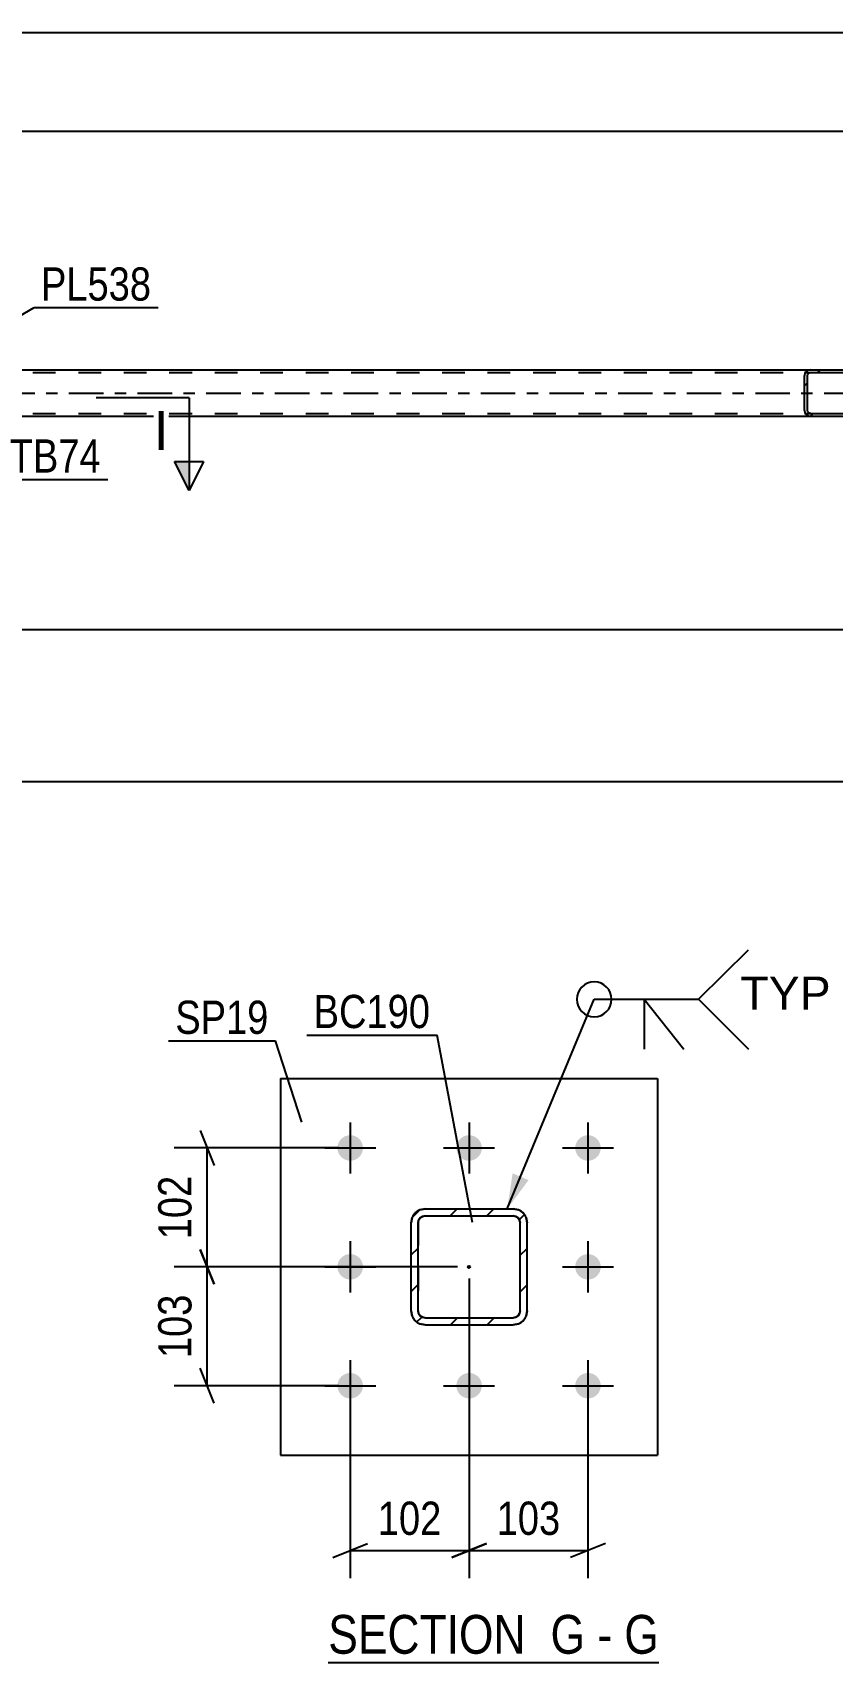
# Model space of a CAD drawing. Header units: millimetres. Extents: x 0 to 841, y 0 to 594.
# Drawn here: x 257.1 to 326.1, y 123.6 to 264.1 of the extents above; entities that cross this region are included whole.
import ezdxf

# ---------------------------------------------------------------- set-up
doc = ezdxf.new("R2010")
doc.units = ezdxf.units.MM
doc.linetypes.add('DXK_LINE_DOT2', pattern=[3.9198, 1.9599, -1.9599])
doc.linetypes.add('DXK_LINE_DOT3', pattern=[5.9187, 2.979, -0.9799, 0.9799, -0.9799])
doc.styles.add('Arial', font='ARIAL.TTF', dxfattribs={"height": 0.2})
doc.styles.add('Arial Narrow', font='ARIALN.TTF', dxfattribs={"height": 0.2})

# ---------------------------------------------------------------- blocks, each defined once
blk = doc.blocks.new('Unknown-122567824-17 - 51034')
at = {"color": 6, "linetype": 'Continuous'}
blk.add_line((282.64, 123.56), (311.14, 123.56), dxfattribs=at)
at = {"color": 0, "linetype": 'Continuous'}
for points in [[(300.75, 124.31), (300.75, 127.81), (282.64, 127.81), (282.64, 124.31)], [(304.79, 124.31), (304.79, 127.81), (301.8, 127.81), (301.8, 124.31)], [(307.11, 124.31), (307.11, 127.81), (305.84, 127.81), (305.84, 124.31)], [(311.14, 124.31), (311.14, 127.81), (308.16, 127.81), (308.16, 124.31)]]:
    blk.add_wipeout(points, dxfattribs=at)
at = {"color": 7, "linetype": 'Continuous', "style": 'Arial Narrow'}
for s, p in [('SECTION ', (282.64, 124.31)), ('G', (301.8, 124.31)), ('G', (308.16, 124.31)), ('-', (305.84, 124.31))]:
    blk.add_text(s, height=3.34, dxfattribs=at).set_placement(p)
blk = doc.blocks.new('Part-122567824-36588 - 36583')
at = {"linetype": 'Continuous'}
h = blk.add_hatch(dxfattribs=at)
h.set_pattern_fill('', scale=0.7, style=0, pattern_type=0)
h.set_pattern_definition([(45, (327.9213, 234.728), (-1.57154, 1.57154), [])])
h.paths.add_polyline_path([(327.96, 234.54), (327.92, 234.73), (327.81, 234.88), (327.64, 234.99), (327.45, 235.02), (324.21, 235.02), (324.02, 234.99), (323.85, 234.88), (323.74, 234.73), (323.7, 234.54), (323.7, 231.5), (323.74, 231.32), (323.85, 231.16), (324.02, 231.06), (324.21, 231.02), (327.45, 231.02), (327.64, 231.06), (327.81, 231.16), (327.92, 231.32), (327.96, 231.5)])
h.paths.add_polyline_path([(327.69, 231.41), (327.63, 231.33), (327.55, 231.28), (327.45, 231.26), (324.21, 231.26), (324.12, 231.28), (324.03, 231.33), (323.98, 231.41), (323.96, 231.5), (323.96, 234.54), (323.98, 234.64), (324.03, 234.71), (324.12, 234.77), (324.21, 234.78), (327.45, 234.78), (327.55, 234.77), (327.63, 234.71), (327.69, 234.64), (327.7, 234.54), (327.7, 231.5)])
at = {"color": 2, "linetype": 'Continuous'}
for p, q in [((323.74, 234.73), (323.7, 234.54)), ((323.98, 234.64), (324.03, 234.71)), ((324.21, 235.02), (324.02, 234.99)), ((324.03, 234.71), (324.12, 234.77)), ((324.12, 234.77), (324.21, 234.78)), ((324.21, 235.02), (327.45, 235.02)), ((324.21, 234.78), (327.45, 234.78)), ((327.45, 235.02), (332.18, 235.02)), ((327.64, 234.99), (327.45, 235.02)), ((327.45, 234.78), (327.55, 234.77)), ((327.55, 234.77), (327.63, 234.71)), ((327.63, 234.71), (327.69, 234.64)), ((327.96, 234.54), (327.92, 234.73)), ((323.7, 231.5), (323.7, 234.54)), ((323.96, 234.54), (323.98, 234.64)), ((323.96, 231.5), (323.96, 234.54)), ((327.69, 234.64), (327.7, 234.54)), ((327.7, 231.5), (327.7, 234.54)), ((327.96, 231.5), (327.96, 234.54)), ((323.7, 231.5), (323.74, 231.32)), ((323.98, 231.41), (323.96, 231.5)), ((324.03, 231.33), (323.98, 231.41)), ((324.02, 231.06), (324.21, 231.02)), ((324.12, 231.28), (324.03, 231.33)), ((324.21, 231.26), (324.12, 231.28)), ((324.21, 231.26), (327.45, 231.26)), ((324.21, 231.02), (327.45, 231.02)), ((327.55, 231.28), (327.45, 231.26)), ((327.45, 231.02), (327.64, 231.06)), ((327.45, 231.02), (332.18, 231.02)), ((327.63, 231.33), (327.55, 231.28)), ((327.69, 231.41), (327.63, 231.33)), ((327.7, 231.5), (327.69, 231.41)), ((327.92, 231.32), (327.96, 231.5))]:
    blk.add_line(p, q, dxfattribs=at)
at = {"color": 7, "linetype": 'DXK_LINE_DOT2'}
for p, q in [((324.21, 235.02), (327.45, 235.02)), ((324.21, 234.78), (332.95, 234.78)), ((329.2, 234.54), (329.24, 234.73)), ((329.53, 234.71), (329.48, 234.64)), ((329.52, 234.99), (329.71, 235.02)), ((329.62, 234.77), (329.53, 234.71)), ((329.71, 234.78), (329.62, 234.77)), ((332.18, 235.02), (332.95, 235.02)), ((332.95, 235.02), (333.14, 234.99)), ((333.05, 234.77), (332.95, 234.78)), ((333.13, 234.71), (333.05, 234.77)), ((333.18, 234.64), (333.13, 234.71)), ((333.42, 234.73), (333.46, 234.54)), ((329.2, 231.5), (329.2, 234.54)), ((329.48, 234.64), (329.46, 234.54)), ((329.46, 231.5), (329.46, 234.54)), ((333.2, 234.54), (333.18, 234.64)), ((333.2, 231.5), (333.2, 234.54)), ((333.46, 231.5), (333.46, 234.54)), ((324.21, 231.26), (332.95, 231.26)), ((324.21, 231.02), (327.45, 231.02)), ((329.24, 231.32), (329.2, 231.5)), ((329.46, 231.5), (329.48, 231.41)), ((329.48, 231.41), (329.53, 231.33)), ((329.71, 231.02), (329.52, 231.06)), ((329.53, 231.33), (329.56, 231.32)), ((329.56, 231.32), (329.62, 231.28)), ((329.62, 231.28), (329.71, 231.26)), ((332.18, 231.02), (332.95, 231.02)), ((332.95, 231.26), (333.05, 231.28)), ((333.14, 231.06), (332.95, 231.02)), ((333.05, 231.28), (333.13, 231.33)), ((333.13, 231.33), (333.18, 231.41)), ((333.18, 231.41), (333.2, 231.5)), ((333.46, 231.5), (333.42, 231.32))]:
    blk.add_line(p, q, dxfattribs=at)
at = {"color": 2, "linetype": 'Continuous'}
for centre, start, end in [((324.19, 234.52), 110.7583, 155.68), ((327.47, 234.52), 24.32, 69.2417), ((324.19, 231.52), 204.32, 249.2417), ((327.47, 231.52), 290.7583, 335.68)]:
    blk.add_arc(centre, 0.496, start, end, dxfattribs=at)
at = {"color": 7, "linetype": 'DXK_LINE_DOT2'}
for centre, start, end in [((329.69, 234.52), 110.7583, 155.68), ((332.97, 234.52), 24.32, 69.2417), ((329.69, 231.52), 204.32, 249.2417), ((332.97, 231.52), 290.7583, 335.68)]:
    blk.add_arc(centre, 0.496, start, end, dxfattribs=at)
blk = doc.blocks.new('Part-122567824-36600 - 36583')
at = {"color": 7, "linetype": 'DXK_LINE_DOT2'}
for p, q in [((104.3, 234.78), (774.49, 234.78)), ((324.21, 235.02), (338.98, 235.02)), ((104.3, 231.26), (774.49, 231.26)), ((324.21, 231.02), (338.98, 231.02))]:
    blk.add_line(p, q, dxfattribs=at)
at = {"color": 2, "linetype": 'Continuous'}
for p, q in [((253.85, 235.02), (324.21, 235.02)), ((253.85, 231.02), (324.21, 231.02))]:
    blk.add_line(p, q, dxfattribs=at)
at = {"color": 7, "linetype": 'DXK_LINE_DOT3'}
blk.add_line((94.55, 233.02), (774.49, 233.02), dxfattribs=at)
blk = doc.blocks.new('Bolt-122567824-51164 - 51034')
at = {"linetype": 'Continuous'}
for points in [[(284.53, 169.02, -1), (284.53, 166.82, -1)], [(294.78, 169.02, -1), (294.78, 166.82, -1)], [(305.03, 169.02, -1), (305.03, 166.82, -1)], [(284.53, 158.77, -1), (284.53, 156.57, -1)], [(305.03, 158.77, -1), (305.03, 156.57, -1)], [(284.53, 148.52, -1), (284.53, 146.32, -1)], [(294.78, 148.52, -1), (294.78, 146.32, -1)], [(305.03, 148.52, -1), (305.03, 146.32, -1)]]:
    blk.add_hatch(color=1, dxfattribs=at).paths.add_polyline_path(points)
at = {"color": 1, "linetype": 'Continuous'}
for p, q in [((284.53, 170.12), (284.53, 165.72)), ((294.78, 170.12), (294.78, 165.72)), ((305.03, 170.12), (305.03, 165.72)), ((282.33, 167.92), (286.73, 167.92)), ((292.58, 167.92), (296.98, 167.92)), ((302.83, 167.92), (307.23, 167.92)), ((284.53, 159.87), (284.53, 155.47)), ((305.03, 159.87), (305.03, 155.47)), ((282.33, 157.67), (286.73, 157.67)), ((302.83, 157.67), (307.23, 157.67)), ((284.53, 149.62), (284.53, 145.22)), ((294.78, 149.62), (294.78, 145.22)), ((305.03, 149.62), (305.03, 145.22)), ((282.33, 147.42), (286.73, 147.42)), ((292.58, 147.42), (296.98, 147.42)), ((302.83, 147.42), (307.23, 147.42))]:
    blk.add_line(p, q, dxfattribs=at)
blk = doc.blocks.new('Part-122567824-51051 - 51034')
at = {"linetype": 'Continuous'}
h = blk.add_hatch(dxfattribs=at)
h.set_pattern_fill('', scale=0.7, style=0, pattern_type=0)
h.set_pattern_definition([(45, (290.521, 162.579), (-1.57154, 1.57154), [])])
h.paths.add_polyline_path([(290.98, 162.67), (290.52, 162.58), (290.13, 162.32), (289.87, 161.93), (289.78, 161.47), (289.78, 153.87), (289.87, 153.41), (290.13, 153.02), (290.52, 152.76), (290.98, 152.67), (298.58, 152.67), (299.04, 152.76), (299.43, 153.02), (299.69, 153.41), (299.78, 153.87), (299.78, 161.47), (299.69, 161.93), (299.43, 162.32), (299.04, 162.58), (298.58, 162.67)])
h.paths.add_polyline_path([(298.58, 162.07), (298.81, 162.02), (299, 161.89), (299.13, 161.7), (299.18, 161.47), (299.18, 153.87), (299.13, 153.64), (299, 153.45), (298.81, 153.32), (298.58, 153.27), (290.98, 153.27), (290.75, 153.32), (290.56, 153.45), (290.43, 153.64), (290.38, 153.87), (290.38, 161.47), (290.43, 161.7), (290.56, 161.89), (290.75, 162.02), (290.98, 162.07)])
blk.add_hatch(color=30, dxfattribs=at).paths.add_polyline_path([(294.78, 157.57, -1), (294.78, 157.77, -1)])
at = {"color": 7, "linetype": 'DXK_LINE_DOT2'}
for p, q in [((289.78, 161.47), (289.87, 161.93)), ((290.43, 161.7), (290.38, 161.47)), ((290.56, 161.89), (290.43, 161.7)), ((290.52, 162.58), (290.98, 162.67)), ((290.75, 162.02), (290.56, 161.89)), ((290.98, 162.07), (290.75, 162.02)), ((290.98, 162.67), (298.58, 162.67)), ((290.98, 162.07), (298.58, 162.07)), ((298.58, 162.67), (299.04, 162.58)), ((298.81, 162.02), (298.58, 162.07)), ((299, 161.89), (298.81, 162.02)), ((299.13, 161.7), (299, 161.89)), ((299.18, 161.47), (299.13, 161.7)), ((299.69, 161.93), (299.78, 161.47)), ((289.78, 153.87), (289.78, 161.47)), ((290.38, 161.47), (290.38, 153.87)), ((299.18, 153.87), (299.18, 161.47)), ((299.78, 153.87), (299.78, 161.47)), ((289.87, 153.41), (289.78, 153.87)), ((290.38, 153.87), (290.43, 153.64)), ((290.43, 153.64), (290.56, 153.45)), ((290.56, 153.45), (290.75, 153.32)), ((290.75, 153.32), (290.98, 153.27)), ((290.98, 153.27), (298.58, 153.27)), ((298.58, 153.27), (298.81, 153.32)), ((298.81, 153.32), (299, 153.45)), ((299, 153.45), (299.13, 153.64)), ((299.13, 153.64), (299.18, 153.87)), ((299.78, 153.87), (299.69, 153.41)), ((290.98, 152.67), (290.52, 152.76)), ((290.98, 152.67), (298.58, 152.67)), ((299.04, 152.76), (298.58, 152.67))]:
    blk.add_line(p, q, dxfattribs=at)
at = {"color": 2, "linetype": 'Continuous'}
for p, q in [((289.87, 161.93), (289.78, 161.47)), ((290.38, 161.47), (290.43, 161.7)), ((290.43, 161.7), (290.56, 161.89)), ((290.98, 162.67), (290.52, 162.58)), ((290.56, 161.89), (290.75, 162.02)), ((290.75, 162.02), (290.98, 162.07)), ((290.98, 162.67), (298.58, 162.67)), ((290.98, 162.07), (298.58, 162.07)), ((299.04, 162.58), (298.58, 162.67)), ((298.58, 162.07), (298.81, 162.02)), ((298.81, 162.02), (299, 161.89)), ((299, 161.89), (299.13, 161.7)), ((299.13, 161.7), (299.18, 161.47)), ((299.78, 161.47), (299.69, 161.93)), ((289.78, 153.87), (289.78, 161.47)), ((290.38, 153.87), (290.38, 161.47)), ((299.18, 153.87), (299.18, 161.47)), ((299.78, 153.87), (299.78, 161.47)), ((289.78, 153.87), (289.87, 153.41)), ((290.43, 153.64), (290.38, 153.87)), ((290.56, 153.45), (290.43, 153.64)), ((290.75, 153.32), (290.56, 153.45)), ((290.98, 153.27), (290.75, 153.32)), ((290.98, 153.27), (298.58, 153.27)), ((298.81, 153.32), (298.58, 153.27)), ((299, 153.45), (298.81, 153.32)), ((299.13, 153.64), (299, 153.45)), ((299.18, 153.87), (299.13, 153.64)), ((299.69, 153.41), (299.78, 153.87)), ((290.52, 152.76), (290.98, 152.67)), ((290.98, 152.67), (298.58, 152.67)), ((298.58, 152.67), (299.04, 152.76))]:
    blk.add_line(p, q, dxfattribs=at)
at = {"color": 7, "linetype": 'DXK_LINE_DOT3'}
blk.add_line((294.78, 157.67), (294.78, 157.67), dxfattribs=at)
at = {"color": 30, "linetype": 'DXK_LINE_DOT3'}
blk.add_line((294.78, 157.67), (294.78, 157.67), dxfattribs=at)
at = {"color": 30, "linetype": 'Continuous'}
blk.add_circle((294.78, 157.67), 0.1, dxfattribs=at)
at = {"color": 7, "linetype": 'DXK_LINE_DOT2'}
for centre, start, end in [((290.98, 161.47), 112.5, 157.5), ((298.58, 161.47), 22.5, 67.5), ((290.98, 153.87), 202.5, 247.5), ((298.58, 153.87), 292.5, 337.5)]:
    blk.add_arc(centre, 1.2, start, end, dxfattribs=at)
at = {"color": 2, "linetype": 'Continuous'}
for centre, start, end in [((290.98, 161.47), 112.5, 157.5), ((298.58, 161.47), 22.5, 67.5), ((290.98, 153.87), 202.5, 247.5), ((298.58, 153.87), 292.5, 337.5)]:
    blk.add_arc(centre, 1.2, start, end, dxfattribs=at)
blk = doc.blocks.new('Part-122567824-51053 - 51034')
at = {"color": 2, "linetype": 'Continuous'}
for p, q in [((278.53, 173.92), (278.53, 141.42)), ((278.53, 173.92), (311.03, 173.92)), ((311.03, 173.92), (311.03, 141.42)), ((278.53, 141.42), (311.03, 141.42))]:
    blk.add_line(p, q, dxfattribs=at)
blk = doc.blocks.new('StraightDimension-122567824-49845 - 36583')
at = {"color": 7, "linetype": 'Continuous'}
blk.add_line((105.59, 264.1), (790.47, 264.1), dxfattribs=at)
blk = doc.blocks.new('StraightDimension-122567824-49906 - 36583')
at = {"color": 7, "linetype": 'Continuous'}
blk.add_line((244.72, 255.6), (500.13, 255.6), dxfattribs=at)
blk = doc.blocks.new('StraightDimension-122567824-49934 - 36583')
at = {"color": 7, "linetype": 'Continuous'}
blk.add_line((244.72, 212.62), (500.13, 212.62), dxfattribs=at)
blk = doc.blocks.new('StraightDimension-122567824-49960 - 36583')
at = {"color": 7, "linetype": 'Continuous'}
blk.add_line((102.88, 199.52), (791.11, 199.52), dxfattribs=at)
blk = doc.blocks.new('StraightDimension-122567824-52907 - 51034')
at = {"color": 7, "linetype": 'Continuous'}
for p, q in [((294.78, 156.67), (294.78, 130.81)), ((305.03, 146.42), (305.03, 130.81)), ((293.28, 132.61), (296.28, 133.81)), ((306.53, 133.81), (303.53, 132.61)), ((294.78, 133.21), (305.03, 133.21))]:
    blk.add_line(p, q, dxfattribs=at)
at = {"color": 0}
blk.add_wipeout([(303.25, 133.96), (303.25, 138.16), (296.56, 138.16), (296.56, 133.96)], dxfattribs=at)
at = {"color": 3, "style": 'Arial Narrow'}
blk.add_text('103', height=2.863, dxfattribs=at).set_placement((297.16, 134.56))
blk = doc.blocks.new('StraightDimension-122567824-52908 - 51034')
at = {"color": 7, "linetype": 'Continuous'}
for p, q in [((294.78, 156.67), (294.78, 130.81)), ((284.53, 146.42), (284.53, 130.81)), ((283.03, 132.61), (286.03, 133.81)), ((296.28, 133.81), (293.28, 132.61)), ((284.53, 133.21), (294.78, 133.21))]:
    blk.add_line(p, q, dxfattribs=at)
at = {"color": 0}
blk.add_wipeout([(293, 133.96), (293, 138.16), (286.31, 138.16), (286.31, 133.96)], dxfattribs=at)
at = {"color": 3, "style": 'Arial Narrow'}
blk.add_text('102', height=2.863, dxfattribs=at).set_placement((286.91, 134.56))
blk = doc.blocks.new('StraightDimension-122567824-52962 - 51034')
at = {"color": 7, "linetype": 'Continuous'}
for p, q in [((271.59, 169.42), (272.79, 166.42)), ((283.53, 167.92), (269.34, 167.92)), ((272.19, 157.67), (272.19, 167.92)), ((272.79, 156.17), (271.59, 159.17)), ((293.78, 157.67), (269.34, 157.67))]:
    blk.add_line(p, q, dxfattribs=at)
at = {"color": 0}
blk.add_wipeout([(271.44, 166.14), (267.24, 166.14), (267.24, 159.45), (271.44, 159.45)], dxfattribs=at)
at = {"color": 3, "style": 'Arial Narrow'}
blk.add_text('102', height=2.863, rotation=90.0002, dxfattribs=at).set_placement((270.84, 160.05))
blk = doc.blocks.new('StraightDimension-122567824-52963 - 51034')
at = {"color": 7, "linetype": 'Continuous'}
for p, q in [((271.59, 159.17), (272.79, 156.17)), ((293.78, 157.67), (269.34, 157.67)), ((272.19, 147.42), (272.19, 157.67)), ((272.79, 145.92), (271.59, 148.92)), ((283.53, 147.42), (269.34, 147.42))]:
    blk.add_line(p, q, dxfattribs=at)
at = {"color": 0}
blk.add_wipeout([(271.44, 155.89), (267.24, 155.89), (267.24, 149.2), (271.44, 149.2)], dxfattribs=at)
at = {"color": 3, "style": 'Arial Narrow'}
blk.add_text('103', height=2.863, rotation=90.0002, dxfattribs=at).set_placement((270.84, 149.8))
blk = doc.blocks.new('Mark-122567824-49995 - 36583')
at = {"color": 0}
blk.add_wipeout([(263.02, 226.16), (263.02, 229.16), (255.17, 229.16), (255.17, 226.16)], dxfattribs=at)
blk.add_wipeout([(263.02, 226.16), (263.02, 229.16), (255.17, 229.16), (255.17, 226.16)], dxfattribs=at)
at = {"color": 30, "linetype": 'Continuous'}
for p, q in [((248.05, 229.59), (254.57, 225.56)), ((254.57, 225.56), (263.62, 225.56))]:
    blk.add_line(p, q, dxfattribs=at)
at = {"color": 3, "style": 'Arial Narrow'}
blk.add_text('TB74', height=2.863, dxfattribs=at).set_placement((255.17, 226.16))
blk = doc.blocks.new('Mark-122567824-50028 - 36583')
at = {"color": 0}
blk.add_wipeout([(267.37, 240.99), (267.37, 243.99), (257.87, 243.99), (257.87, 240.99)], dxfattribs=at)
blk.add_wipeout([(267.37, 240.99), (267.37, 243.99), (257.87, 243.99), (257.87, 240.99)], dxfattribs=at)
at = {"color": 30, "linetype": 'Continuous'}
for p, q in [((248.38, 235.17), (257.27, 240.39)), ((257.27, 240.39), (267.97, 240.39))]:
    blk.add_line(p, q, dxfattribs=at)
at = {"color": 3, "style": 'Arial Narrow'}
blk.add_text('PL538', height=2.863, dxfattribs=at).set_placement((257.87, 240.99))
blk = doc.blocks.new('SectionMark-122567824-51835 - 36583')
at = {"linetype": 'Continuous'}
for points in [[(230.52, 227.12), (231.77, 227.12), (230.52, 224.62)], [(269.39, 227.12), (270.64, 227.12), (270.64, 224.62)]]:
    blk.add_hatch(color=6, dxfattribs=at).paths.add_polyline_path(points)
at = {"color": 6, "linetype": 'Continuous'}
for p, q in [((230.52, 232.62), (238.52, 232.62)), ((230.52, 232.62), (230.52, 224.62)), ((270.64, 232.62), (262.64, 232.62)), ((270.64, 232.62), (270.64, 224.62)), ((230.52, 224.62), (229.27, 227.12)), ((231.77, 227.12), (229.27, 227.12)), ((230.52, 224.62), (231.77, 227.12)), ((269.39, 227.12), (271.89, 227.12)), ((270.64, 224.62), (269.39, 227.12)), ((271.89, 227.12), (270.64, 224.62))]:
    blk.add_line(p, q, dxfattribs=at)
at = {"color": 0, "linetype": 'Continuous'}
for points in [[(233.57, 228.12), (233.57, 231.62), (232.27, 231.62), (232.27, 228.12)], [(268.89, 228.12), (268.89, 231.62), (267.59, 231.62), (267.59, 228.12)]]:
    blk.add_wipeout(points, dxfattribs=at)
at = {"color": 3, "linetype": 'Continuous', "style": 'Arial'}
for p in [(232.27, 228.12), (267.59, 228.12)]:
    blk.add_text('I', height=3.34, dxfattribs=at).set_placement(p)
blk = doc.blocks.new('WeldMark-122567824-53594 - 51034')
at = {"linetype": 'Continuous'}
blk.add_hatch(color=30, dxfattribs=at).paths.add_polyline_path([(299.91, 165.15), (298.07, 162.67), (298.53, 165.73)])
at = {"color": 30, "linetype": 'Continuous'}
for p, q in [((298.07, 162.67), (305.57, 180.74)), ((305.57, 180.74), (314.57, 180.74))]:
    blk.add_line(p, q, dxfattribs=at)
at = {"color": 3, "linetype": 'Continuous'}
for q in [(313.29, 176.45), (309.86, 176.45)]:
    blk.add_line((309.86, 180.74), q, dxfattribs=at)
for start, end in [(90, 270), (270, 90)]:
    blk.add_arc((305.57, 180.74), 1.5, start, end, dxfattribs=at)
at = {"color": 0, "linetype": 'Continuous'}
blk.add_wipeout([(325.95, 179.84), (325.95, 182.84), (318.17, 182.84), (318.17, 179.84)], dxfattribs=at)
blk.add_wipeout([(325.95, 179.84), (325.95, 182.84), (318.17, 182.84), (318.17, 179.84)], dxfattribs=at)
at = {"color": 3, "linetype": 'Continuous'}
for q in [(318.86, 185.02), (318.86, 176.45)]:
    blk.add_line((314.57, 180.74), q, dxfattribs=at)
at = {"color": 3, "linetype": 'Continuous', "style": 'Arial'}
blk.add_text('TYP', height=2.865, dxfattribs=at).set_placement((318.17, 179.84))
blk = doc.blocks.new('Mark-122567824-53006 - 51034')
at = {"color": 0}
blk.add_wipeout([(291.43, 178.26), (291.43, 181.26), (281.38, 181.26), (281.38, 178.26)], dxfattribs=at)
blk.add_wipeout([(291.43, 178.26), (291.43, 181.26), (281.38, 181.26), (281.38, 178.26)], dxfattribs=at)
at = {"color": 30, "linetype": 'Continuous'}
for p in [(280.78, 177.66), (295.08, 161.48)]:
    blk.add_line(p, (292.03, 177.66), dxfattribs=at)
at = {"color": 3, "style": 'Arial Narrow'}
blk.add_text('BC190', height=2.863, dxfattribs=at).set_placement((281.38, 178.26))
blk = doc.blocks.new('Mark-122567824-53009 - 51034')
at = {"color": 0}
blk.add_wipeout([(277.49, 177.76), (277.49, 180.76), (269.45, 180.76), (269.45, 177.76)], dxfattribs=at)
blk.add_wipeout([(277.49, 177.76), (277.49, 180.76), (269.45, 180.76), (269.45, 177.76)], dxfattribs=at)
at = {"color": 30, "linetype": 'Continuous'}
for p in [(268.85, 177.16), (280.37, 170.15)]:
    blk.add_line(p, (278.09, 177.16), dxfattribs=at)
at = {"color": 3, "style": 'Arial Narrow'}
blk.add_text('SP19', height=2.863, dxfattribs=at).set_placement((269.45, 177.76))

msp = doc.modelspace()

# ---------------------------------------------------------------- block references
for name in ['StraightDimension-122567824-49845 - 36583', 'Part-122567824-36600 - 36583', 'Part-122567824-36588 - 36583', 'StraightDimension-122567824-49934 - 36583', 'Part-122567824-51053 - 51034', 'Bolt-122567824-51164 - 51034', 'Part-122567824-51051 - 51034', 'Unknown-122567824-17 - 51034']:
    msp.add_blockref(name, (0, 0))

# ---------------------------------------------------------------- next in the draw order: block references
for name in ['StraightDimension-122567824-49906 - 36583', 'StraightDimension-122567824-49960 - 36583', 'WeldMark-122567824-53594 - 51034', 'StraightDimension-122567824-52907 - 51034']:
    msp.add_blockref(name, (0, 0))

# ---------------------------------------------------------------- next in the draw order: block references
for name in ['Mark-122567824-50028 - 36583', 'Mark-122567824-49995 - 36583', 'StraightDimension-122567824-52908 - 51034']:
    msp.add_blockref(name, (0, 0))

# ---------------------------------------------------------------- next in the draw order: block references
for name in ['SectionMark-122567824-51835 - 36583', 'StraightDimension-122567824-52962 - 51034']:
    msp.add_blockref(name, (0, 0))

# ---------------------------------------------------------------- next in the draw order: block references
for name in ['Mark-122567824-53006 - 51034', 'StraightDimension-122567824-52963 - 51034']:
    msp.add_blockref(name, (0, 0))

# ---------------------------------------------------------------- next in the draw order: block references
msp.add_blockref('Mark-122567824-53009 - 51034', (0, 0))

doc.saveas('drawing.dxf')
